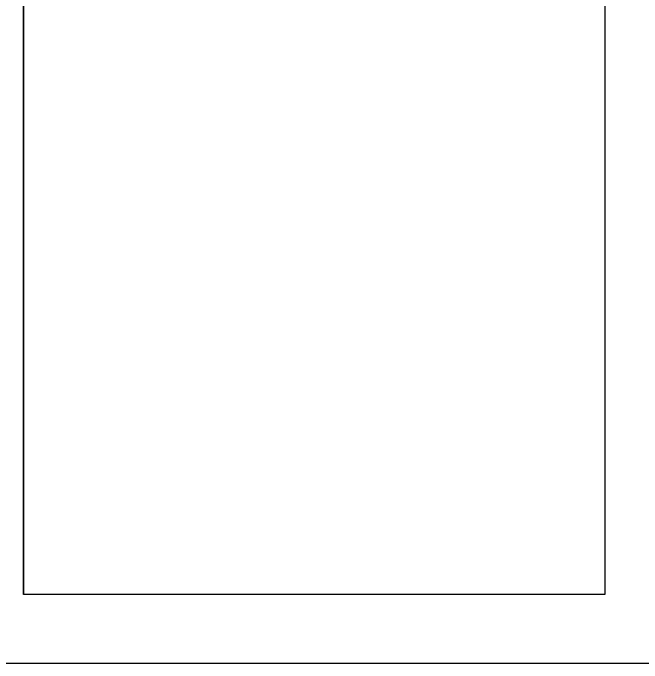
# Model space of a CAD drawing. Extents: x -19 to 297, y 0 to 420.
# Drawn here: x 168.84 to 173.439, y 213.768 to 218.518 of the extents above; entities that cross this region are included whole.
import ezdxf

# ---------------------------------------------------------------- set-up
doc = ezdxf.new("R2010")
doc.units = 0
doc.header["$MEASUREMENT"] = 0
doc.linetypes.add('K5LT_BASIC', pattern=[0])
doc.layers.add('Системный слой', color=7, linetype='Continuous')

msp = doc.modelspace()

# ---------------------------------------------------------------- linework, layer by layer
at = {"layer": 'Системный слой', "color": 5, "linetype": 'K5LT_BASIC'}
for p, q in [((168.9166, 222.7684), (168.9166, 214.2684)), ((168.9166, 214.2684), (168.9166, 222.7684)), ((173.1666, 222.7684), (173.1666, 214.2684)), ((173.1666, 214.2684), (168.9166, 214.2684)), ((156.4166, 213.7684), (200.9168, 213.7684))]:
    msp.add_line(p, q, dxfattribs=at)

doc.saveas('drawing.dxf')
